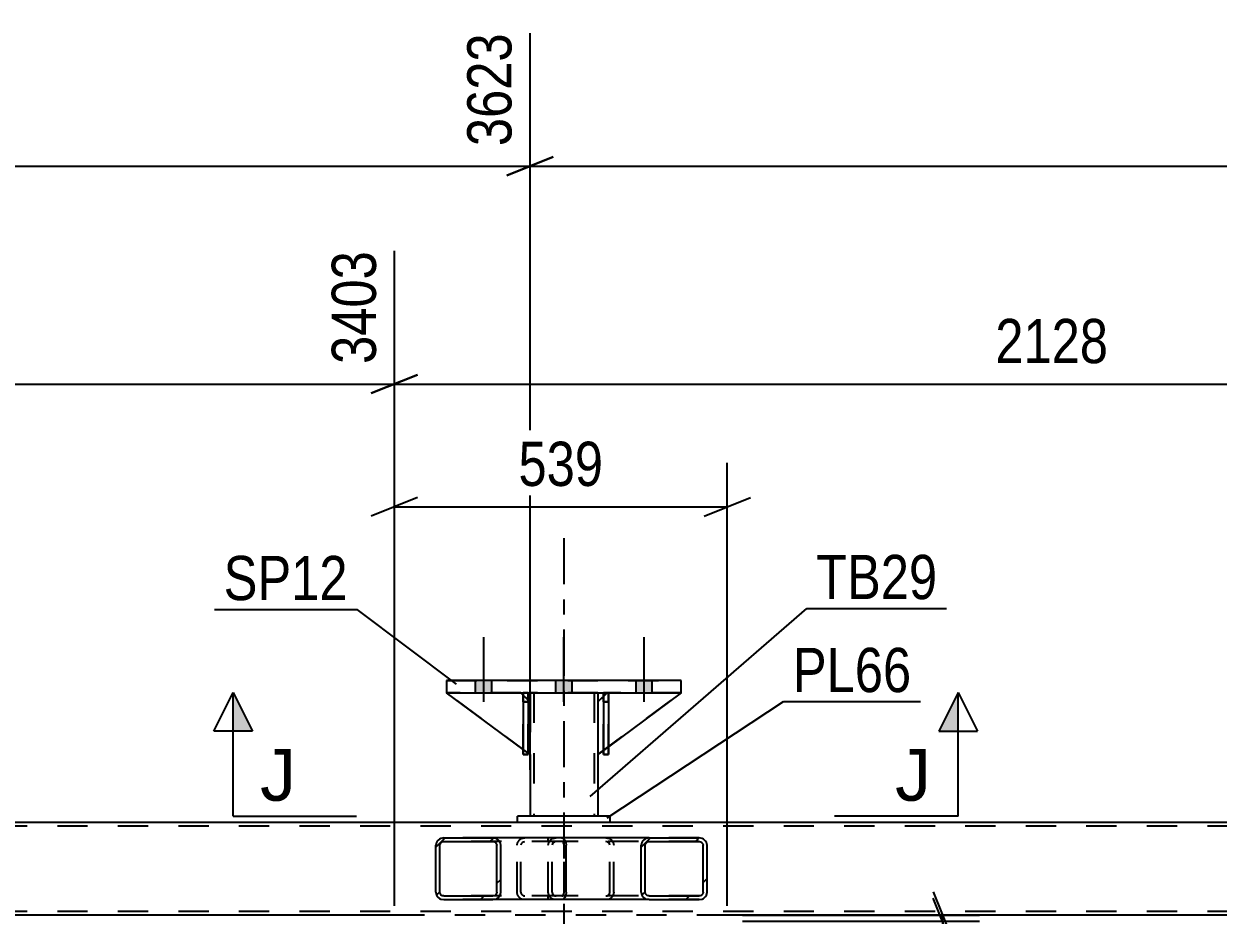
# Model space of a CAD drawing. Header units: millimetres. Extents: x -851 to 338, y -786 to 55.
# Drawn here: x -722.7 to -645.3, y -427.5 to -369.8 of the extents above; entities that cross this region are included whole.
import ezdxf

# ---------------------------------------------------------------- set-up
doc = ezdxf.new("R2010")
doc.units = ezdxf.units.MM
doc.linetypes.add('DXK_LINE_DOT2', pattern=[3.9198, 1.9599, -1.9599])
doc.linetypes.add('DXK_LINE_DOT3', pattern=[5.9187, 2.979, -0.9799, 0.9799, -0.9799])
doc.styles.add('Arial', font='ARIAL.TTF', dxfattribs={"height": 0.2})
doc.styles.add('Arial Narrow', font='ARIALN.TTF', dxfattribs={"height": 0.2})

# ---------------------------------------------------------------- blocks, each defined once
blk = doc.blocks.new('Bolt-232933133-2513 - 2503')
at = {"linetype": 'Continuous'}
for points in [[(-693.405, -413.059), (-692.365, -413.059), (-692.365, -412.259), (-693.405, -412.259)], [(-693.405, -413.059), (-692.365, -413.059), (-692.365, -412.259), (-693.405, -412.259)], [(-693.405, -413.059), (-692.365, -413.059), (-692.365, -412.259), (-693.405, -412.259)], [(-688.205, -413.059), (-687.165, -413.059), (-687.165, -412.259), (-688.205, -412.259)], [(-688.205, -413.059), (-687.165, -413.059), (-687.165, -412.259), (-688.205, -412.259)], [(-683.005, -413.059), (-681.965, -413.059), (-681.965, -412.259), (-683.005, -412.259)], [(-683.005, -413.059), (-681.965, -413.059), (-681.965, -412.259), (-683.005, -412.259)], [(-683.005, -413.059), (-681.965, -413.059), (-681.965, -412.259), (-683.005, -412.259)]]:
    blk.add_hatch(color=1, dxfattribs=at).paths.add_polyline_path(points)
at = {"color": 1, "linetype": 'Continuous'}
for p, q in [((-692.885, -413.659), (-692.885, -409.459)), ((-692.885, -413.659), (-692.885, -409.459)), ((-692.885, -413.659), (-692.885, -409.459)), ((-687.685, -413.659), (-687.685, -409.459)), ((-687.685, -413.659), (-687.685, -409.459)), ((-682.485, -413.659), (-682.485, -409.459)), ((-682.485, -413.659), (-682.485, -409.459)), ((-682.485, -413.659), (-682.485, -409.459)), ((-693.405, -413.059), (-693.405, -412.259)), ((-693.405, -413.059), (-693.405, -412.259)), ((-693.405, -413.059), (-693.405, -412.259)), ((-692.365, -413.059), (-692.365, -412.259)), ((-692.365, -413.059), (-692.365, -412.259)), ((-692.365, -413.059), (-692.365, -412.259)), ((-688.205, -413.059), (-688.205, -412.259)), ((-688.205, -413.059), (-688.205, -412.259)), ((-687.165, -413.059), (-687.165, -412.259)), ((-687.165, -413.059), (-687.165, -412.259)), ((-683.005, -413.059), (-683.005, -412.259)), ((-683.005, -413.059), (-683.005, -412.259)), ((-683.005, -413.059), (-683.005, -412.259)), ((-681.965, -413.059), (-681.965, -412.259)), ((-681.965, -413.059), (-681.965, -412.259)), ((-681.965, -413.059), (-681.965, -412.259))]:
    blk.add_line(p, q, dxfattribs=at)
blk = doc.blocks.new('Part-232933133-2657 - 2503')
at = {"color": 2, "linetype": 'Continuous'}
for p, q in [((-690.011, -413.059), (-690.331, -413.059)), ((-690.331, -413.059), (-690.331, -417.059)), ((-690.011, -413.059), (-690.011, -413.059)), ((-690.011, -413.059), (-690.011, -417.059)), ((-690.011, -417.059), (-690.331, -417.059))]:
    blk.add_line(p, q, dxfattribs=at)
at = {"color": 7, "linetype": 'DXK_LINE_DOT2'}
for p, q in [((-690.331, -413.659), (-690.331, -413.059)), ((-690.011, -413.659), (-690.331, -413.659)), ((-690.331, -413.659), (-690.331, -417.059)), ((-690.011, -413.659), (-690.011, -413.059)), ((-690.011, -413.059), (-690.011, -413.059)), ((-690.011, -417.059), (-690.011, -413.659))]:
    blk.add_line(p, q, dxfattribs=at)
blk = doc.blocks.new('Part-232933133-2654 - 2503')
at = {"color": 2, "linetype": 'Continuous'}
for p, q in [((-685.131, -413.305), (-685.485, -413.659)), ((-685.485, -413.659), (-685.485, -417.059)), ((-680.085, -413.059), (-684.811, -416.56)), ((-685.131, -416.797), (-685.485, -417.059))]:
    blk.add_line(p, q, dxfattribs=at)
at = {"color": 7, "linetype": 'DXK_LINE_DOT2'}
for p, q in [((-684.885, -413.059), (-685.131, -413.305)), ((-680.085, -413.059), (-684.885, -413.059)), ((-684.811, -416.56), (-685.131, -416.797))]:
    blk.add_line(p, q, dxfattribs=at)
blk = doc.blocks.new('Part-232933133-2665 - 2503')
at = {"color": 7, "linetype": 'DXK_LINE_DOT3'}
blk.add_line((-687.685, -403.059), (-687.685, -431.059), dxfattribs=at)
at = {"color": 2, "linetype": 'Continuous'}
for p, q in [((-689.885, -413.059), (-689.885, -413.659)), ((-685.485, -413.059), (-685.485, -413.659)), ((-689.885, -417.059), (-689.885, -421.059)), ((-685.485, -417.059), (-685.485, -421.059))]:
    blk.add_line(p, q, dxfattribs=at)
at = {"color": 7, "linetype": 'DXK_LINE_DOT2'}
for p, q in [((-685.485, -413.059), (-689.885, -413.059)), ((-689.885, -413.659), (-689.885, -417.059)), ((-689.645, -413.059), (-689.645, -421.059)), ((-685.725, -413.059), (-685.725, -421.059)), ((-685.485, -413.659), (-685.485, -417.059)), ((-685.485, -421.059), (-689.885, -421.059))]:
    blk.add_line(p, q, dxfattribs=at)
blk = doc.blocks.new('Part-232933133-2655 - 2503')
at = {"color": 7, "linetype": 'DXK_LINE_DOT2'}
for p, q in [((-684.885, -413.059), (-685.485, -413.659)), ((-685.485, -417.059), (-680.085, -413.059)), ((-685.485, -413.659), (-685.485, -417.059)), ((-680.085, -413.059), (-684.885, -413.059))]:
    blk.add_line(p, q, dxfattribs=at)
blk = doc.blocks.new('Part-232933133-2523 - 2503')
at = {"color": 2, "linetype": 'Continuous'}
for p, q in [((-690.331, -416.728), (-695.285, -413.059)), ((-690.331, -413.213), (-690.485, -413.059)), ((-689.885, -413.659), (-690.011, -413.533)), ((-689.885, -413.659), (-689.885, -413.659)), ((-689.885, -417.059), (-689.885, -413.659)), ((-690.011, -416.965), (-689.885, -417.059)), ((-689.885, -417.059), (-689.885, -417.059))]:
    blk.add_line(p, q, dxfattribs=at)
at = {"color": 7, "linetype": 'DXK_LINE_DOT2'}
for p, q in [((-690.485, -413.059), (-695.285, -413.059)), ((-690.485, -413.059), (-689.885, -413.659)), ((-690.011, -413.533), (-690.331, -413.213)), ((-689.885, -413.659), (-689.885, -417.059)), ((-690.011, -416.965), (-690.331, -416.728))]:
    blk.add_line(p, q, dxfattribs=at)
blk = doc.blocks.new('Part-232933133-2660 - 2503')
at = {"color": 2, "linetype": 'Continuous'}
for p, q in [((-684.685, -421.059), (-690.685, -421.059)), ((-690.685, -421.459), (-690.685, -421.059)), ((-684.685, -421.459), (-690.685, -421.459)), ((-684.685, -421.459), (-684.685, -421.059))]:
    blk.add_line(p, q, dxfattribs=at)
blk = doc.blocks.new('Part-232933133-2551 - 2503')
at = {"color": 7, "linetype": 'DXK_LINE_DOT2'}
for p, q in [((-690.331, -413.659), (-690.331, -413.059)), ((-690.331, -413.059), (-690.331, -413.059)), ((-690.331, -413.059), (-690.331, -417.059)), ((-690.011, -413.059), (-690.331, -413.059)), ((-690.331, -417.059), (-690.331, -413.659)), ((-690.331, -413.659), (-690.011, -413.659)), ((-690.011, -413.659), (-690.011, -413.059)), ((-690.011, -417.059), (-690.011, -413.059)), ((-690.011, -413.659), (-690.011, -417.059)), ((-690.331, -417.059), (-690.011, -417.059))]:
    blk.add_line(p, q, dxfattribs=at)
blk = doc.blocks.new('Part-232933133-2602 - 2503')
at = {"color": 2, "linetype": 'Continuous'}
for p, q in [((-265.003, -421.46), (-791.796, -421.46)), ((-698.662, -427.46), (-762.25, -427.46)), ((-613.527, -427.46), (-677.116, -427.46))]:
    blk.add_line(p, q, dxfattribs=at)
at = {"color": 7, "linetype": 'DXK_LINE_DOT2'}
for p, q in [((-114.884, -421.7), (-791.796, -421.7)), ((-114.884, -427.22), (-791.796, -427.22)), ((-677.116, -427.46), (-698.662, -427.46))]:
    blk.add_line(p, q, dxfattribs=at)
blk = doc.blocks.new('Part-232933133-2652 - 2503')
at = {"color": 2, "linetype": 'Continuous'}
for p, q in [((-680.085, -412.259), (-695.285, -412.259)), ((-695.285, -412.259), (-695.285, -413.059)), ((-680.085, -413.059), (-680.085, -412.259)), ((-695.285, -413.059), (-680.085, -413.059))]:
    blk.add_line(p, q, dxfattribs=at)
at = {"color": 7, "linetype": 'DXK_LINE_DOT2'}
for p, q in [((-695.285, -412.259), (-680.085, -412.259)), ((-695.285, -413.059), (-680.085, -413.059))]:
    blk.add_line(p, q, dxfattribs=at)
blk = doc.blocks.new('Part-232933133-2653 - 2503')
at = {"color": 7, "linetype": 'DXK_LINE_DOT2'}
for p, q in [((-689.885, -417.059), (-695.285, -413.059)), ((-695.285, -413.059), (-690.485, -413.059)), ((-690.485, -413.059), (-689.885, -413.659)), ((-689.885, -413.659), (-690.485, -413.059)), ((-689.885, -413.659), (-689.885, -417.059)), ((-689.885, -413.659), (-689.885, -413.659)), ((-689.885, -413.659), (-689.885, -417.059))]:
    blk.add_line(p, q, dxfattribs=at)
blk = doc.blocks.new('Part-232933133-2656 - 2503')
at = {"color": 2, "linetype": 'Continuous'}
for p, q in [((-684.811, -413.059), (-685.131, -413.059)), ((-685.131, -413.059), (-685.131, -417.059)), ((-684.811, -413.059), (-684.811, -413.059)), ((-684.811, -413.059), (-684.811, -417.059)), ((-684.811, -417.059), (-685.131, -417.059))]:
    blk.add_line(p, q, dxfattribs=at)
at = {"color": 7, "linetype": 'DXK_LINE_DOT2'}
for p, q in [((-685.131, -413.659), (-685.131, -413.059)), ((-684.811, -413.659), (-685.131, -413.659)), ((-685.131, -413.659), (-685.131, -417.059)), ((-684.811, -413.659), (-684.811, -413.059)), ((-684.811, -413.059), (-684.811, -413.059)), ((-684.811, -417.059), (-684.811, -413.659))]:
    blk.add_line(p, q, dxfattribs=at)
blk = doc.blocks.new('Part-232933133-2658 - 2503')
at = {"color": 7, "linetype": 'DXK_LINE_DOT2'}
for p, q in [((-685.132, -413.659), (-685.132, -413.059)), ((-685.132, -413.059), (-685.131, -413.059)), ((-685.131, -413.059), (-685.132, -417.059)), ((-684.811, -413.059), (-685.132, -413.059)), ((-685.132, -417.059), (-685.132, -413.659)), ((-685.132, -413.659), (-684.812, -413.659)), ((-684.812, -413.659), (-684.812, -413.059)), ((-684.812, -417.059), (-684.811, -413.059)), ((-684.812, -413.659), (-684.812, -417.059)), ((-685.132, -417.059), (-684.812, -417.059))]:
    blk.add_line(p, q, dxfattribs=at)
blk = doc.blocks.new('Part-232933133-2907 - 2503')
at = {"linetype": 'Continuous'}
h = blk.add_hatch(dxfattribs=at)
h.set_pattern_fill('', scale=0.7, style=0, pattern_type=0)
h.set_pattern_definition([(45, (-682.6403, -426.1638), (-1.57154, 1.57154), [])])
h.paths.add_polyline_path([(-682.679, -425.98), (-682.64, -426.164), (-682.53, -426.32), (-682.364, -426.424), (-682.168, -426.46), (-678.933, -426.46), (-678.738, -426.424), (-678.572, -426.32), (-678.461, -426.164), (-678.422, -425.98), (-678.422, -422.94), (-678.461, -422.756), (-678.572, -422.601), (-678.738, -422.497), (-678.933, -422.46), (-682.168, -422.46), (-682.364, -422.497), (-682.53, -422.601), (-682.64, -422.756), (-682.679, -422.94)])
h.paths.add_polyline_path([(-682.404, -422.848), (-682.349, -422.77), (-682.266, -422.718), (-682.168, -422.7), (-678.933, -422.7), (-678.836, -422.718), (-678.753, -422.77), (-678.697, -422.848), (-678.678, -422.94), (-678.678, -425.98), (-678.697, -426.072), (-678.753, -426.15), (-678.836, -426.202), (-678.933, -426.22), (-682.168, -426.22), (-682.266, -426.202), (-682.349, -426.15), (-682.404, -426.072), (-682.424, -425.98), (-682.424, -422.94)])
at = {"color": 7, "linetype": 'DXK_LINE_DOT2'}
for p, q in [((-688.711, -422.94), (-688.672, -422.756)), ((-688.711, -425.98), (-688.711, -422.94)), ((-688.436, -422.848), (-688.455, -422.94)), ((-688.455, -425.98), (-688.455, -422.94)), ((-688.38, -422.77), (-688.436, -422.848)), ((-688.395, -422.497), (-688.2, -422.46)), ((-688.298, -422.718), (-688.38, -422.77)), ((-688.2, -422.7), (-688.298, -422.718)), ((-687.813, -422.46), (-688.2, -422.46)), ((-678.933, -422.7), (-688.2, -422.7)), ((-684.965, -422.46), (-684.769, -422.497)), ((-684.867, -422.718), (-684.965, -422.7)), ((-684.784, -422.77), (-684.867, -422.718)), ((-684.729, -422.848), (-684.784, -422.77)), ((-684.709, -422.94), (-684.729, -422.848)), ((-684.709, -425.98), (-684.709, -422.94)), ((-684.493, -422.756), (-684.454, -422.94)), ((-684.454, -425.98), (-684.454, -422.94)), ((-678.933, -422.46), (-682.168, -422.46)), ((-688.672, -426.164), (-688.711, -425.98)), ((-688.455, -425.98), (-688.436, -426.072)), ((-688.436, -426.072), (-688.38, -426.15)), ((-684.784, -426.15), (-684.729, -426.072)), ((-684.729, -426.072), (-684.709, -425.98)), ((-684.454, -425.98), (-684.493, -426.164)), ((-688.2, -426.46), (-688.395, -426.424)), ((-688.38, -426.15), (-688.298, -426.202)), ((-688.298, -426.202), (-688.2, -426.22)), ((-678.933, -426.22), (-688.2, -426.22)), ((-687.813, -426.46), (-688.2, -426.46)), ((-684.965, -426.22), (-684.867, -426.202)), ((-684.769, -426.424), (-684.965, -426.46)), ((-684.867, -426.202), (-684.784, -426.15)), ((-678.933, -426.46), (-682.168, -426.46))]:
    blk.add_line(p, q, dxfattribs=at)
at = {"color": 2, "linetype": 'Continuous'}
for p, q in [((-682.168, -422.46), (-687.813, -422.46)), ((-682.64, -422.756), (-682.679, -422.94)), ((-682.679, -425.98), (-682.679, -422.94)), ((-682.424, -422.94), (-682.404, -422.848)), ((-682.424, -425.98), (-682.424, -422.94)), ((-682.404, -422.848), (-682.349, -422.77)), ((-682.168, -422.46), (-682.364, -422.497)), ((-682.349, -422.77), (-682.266, -422.718)), ((-682.266, -422.718), (-682.168, -422.7)), ((-682.168, -422.46), (-678.933, -422.46)), ((-682.168, -422.7), (-678.933, -422.7)), ((-678.738, -422.497), (-678.933, -422.46)), ((-678.933, -422.7), (-678.836, -422.718)), ((-678.836, -422.718), (-678.753, -422.77)), ((-678.753, -422.77), (-678.697, -422.848)), ((-678.697, -422.848), (-678.678, -422.94)), ((-678.678, -425.98), (-678.678, -422.94)), ((-678.422, -422.94), (-678.461, -422.756)), ((-678.422, -425.98), (-678.422, -422.94)), ((-682.679, -425.98), (-682.64, -426.164)), ((-682.404, -426.072), (-682.424, -425.98)), ((-682.349, -426.15), (-682.404, -426.072)), ((-678.697, -426.072), (-678.753, -426.15)), ((-678.678, -425.98), (-678.697, -426.072)), ((-678.461, -426.164), (-678.422, -425.98)), ((-682.168, -426.46), (-687.813, -426.46)), ((-682.364, -426.424), (-682.168, -426.46)), ((-682.266, -426.202), (-682.349, -426.15)), ((-682.168, -426.22), (-682.266, -426.202)), ((-682.168, -426.22), (-678.933, -426.22)), ((-682.168, -426.46), (-678.933, -426.46)), ((-678.836, -426.202), (-678.933, -426.22)), ((-678.933, -426.46), (-678.738, -426.424)), ((-678.753, -426.15), (-678.836, -426.202))]:
    blk.add_line(p, q, dxfattribs=at)
at = {"color": 7, "linetype": 'DXK_LINE_DOT2'}
for centre, start, end in [((-688.219, -422.961), 110.75832, 155.68004), ((-684.945, -422.961), 24.31996, 69.24168), ((-688.219, -425.959), 204.31996, 249.24168), ((-684.945, -425.959), 290.75832, 335.68004)]:
    blk.add_arc(centre, 0.496, start, end, dxfattribs=at)
at = {"color": 2, "linetype": 'Continuous'}
for centre, start, end in [((-682.188, -422.961), 110.75832, 155.68004), ((-678.914, -422.961), 24.31996, 69.24168), ((-682.188, -425.959), 204.31996, 249.24168), ((-678.914, -425.959), 290.75832, 335.68004)]:
    blk.add_arc(centre, 0.496, start, end, dxfattribs=at)
blk = doc.blocks.new('Part-232933133-2912 - 2503')
at = {"linetype": 'Continuous'}
h = blk.add_hatch(dxfattribs=at)
h.set_pattern_fill('', scale=0.7, style=0, pattern_type=0)
h.set_pattern_definition([(45, (-695.9401, -426.1638), (-1.57154, 1.57154), [])])
h.paths.add_polyline_path([(-695.978, -425.98), (-695.94, -426.164), (-695.831, -426.32), (-695.668, -426.424), (-695.475, -426.46), (-692.286, -426.46), (-692.093, -426.424), (-691.93, -426.32), (-691.82, -426.164), (-691.782, -425.98), (-691.782, -422.94), (-691.82, -422.756), (-691.93, -422.601), (-692.093, -422.497), (-692.286, -422.46), (-695.475, -422.46), (-695.668, -422.497), (-695.831, -422.601), (-695.94, -422.756), (-695.978, -422.94)])
h.paths.add_polyline_path([(-695.708, -422.848), (-695.653, -422.77), (-695.571, -422.718), (-695.475, -422.7), (-692.286, -422.7), (-692.189, -422.718), (-692.108, -422.77), (-692.053, -422.848), (-692.034, -422.94), (-692.034, -425.98), (-692.053, -426.072), (-692.108, -426.15), (-692.189, -426.202), (-692.286, -426.22), (-695.475, -426.22), (-695.571, -426.202), (-695.653, -426.15), (-695.708, -426.072), (-695.727, -425.98), (-695.727, -422.94)])
at = {"color": 2, "linetype": 'Continuous'}
for p, q in [((-695.94, -422.756), (-695.978, -422.94)), ((-695.978, -425.98), (-695.978, -422.94)), ((-695.727, -422.94), (-695.708, -422.848)), ((-695.727, -425.98), (-695.727, -422.94)), ((-695.708, -422.848), (-695.653, -422.77)), ((-695.475, -422.46), (-695.668, -422.497)), ((-695.653, -422.77), (-695.571, -422.718)), ((-695.571, -422.718), (-695.475, -422.7)), ((-695.475, -422.46), (-692.286, -422.46)), ((-695.475, -422.7), (-692.286, -422.7)), ((-687.813, -422.46), (-692.286, -422.46)), ((-692.093, -422.497), (-692.286, -422.46)), ((-692.286, -422.7), (-692.189, -422.718)), ((-692.189, -422.718), (-692.108, -422.77)), ((-692.108, -422.77), (-692.053, -422.848)), ((-692.053, -422.848), (-692.034, -422.94)), ((-692.034, -425.98), (-692.034, -422.94)), ((-691.782, -422.94), (-691.82, -422.756)), ((-691.782, -425.98), (-691.782, -422.94)), ((-687.813, -422.46), (-687.71, -422.497)), ((-687.71, -422.497), (-687.623, -422.601)), ((-687.623, -422.601), (-687.564, -422.756)), ((-687.564, -422.756), (-687.544, -422.94)), ((-687.544, -425.98), (-687.544, -422.94)), ((-695.978, -425.98), (-695.94, -426.164)), ((-695.708, -426.072), (-695.727, -425.98)), ((-695.653, -426.15), (-695.708, -426.072)), ((-692.053, -426.072), (-692.108, -426.15)), ((-692.034, -425.98), (-692.053, -426.072)), ((-691.82, -426.164), (-691.782, -425.98)), ((-687.544, -425.98), (-687.564, -426.164)), ((-695.668, -426.424), (-695.475, -426.46)), ((-695.571, -426.202), (-695.653, -426.15)), ((-695.475, -426.22), (-695.571, -426.202)), ((-695.475, -426.22), (-692.286, -426.22)), ((-695.475, -426.46), (-692.286, -426.46)), ((-692.189, -426.202), (-692.286, -426.22)), ((-692.286, -426.46), (-692.093, -426.424)), ((-687.813, -426.46), (-692.286, -426.46)), ((-692.108, -426.15), (-692.189, -426.202)), ((-687.71, -426.424), (-687.813, -426.46)), ((-687.623, -426.32), (-687.71, -426.424)), ((-687.564, -426.164), (-687.623, -426.32))]:
    blk.add_line(p, q, dxfattribs=at)
at = {"color": 7, "linetype": 'DXK_LINE_DOT2'}
for p, q in [((-692.286, -422.46), (-695.475, -422.46)), ((-687.813, -422.7), (-695.475, -422.7)), ((-690.724, -422.94), (-690.685, -422.756)), ((-690.724, -425.98), (-690.724, -422.94)), ((-690.453, -422.848), (-690.472, -422.94)), ((-690.472, -425.98), (-690.472, -422.94)), ((-690.398, -422.77), (-690.453, -422.848)), ((-690.413, -422.497), (-690.22, -422.46)), ((-690.398, -422.77), (-690.376, -422.756)), ((-690.376, -422.756), (-690.316, -422.718)), ((-690.316, -422.718), (-690.22, -422.7)), ((-688.711, -422.7), (-688.711, -422.46)), ((-687.762, -422.718), (-687.813, -422.7)), ((-687.718, -422.77), (-687.762, -422.718)), ((-687.689, -422.848), (-687.718, -422.77)), ((-687.679, -422.94), (-687.689, -422.848)), ((-687.679, -425.98), (-687.679, -422.94)), ((-690.685, -426.164), (-690.724, -425.98)), ((-690.472, -425.98), (-690.453, -426.072)), ((-690.453, -426.072), (-690.398, -426.15)), ((-687.718, -426.15), (-687.689, -426.072)), ((-687.689, -426.072), (-687.679, -425.98)), ((-687.813, -426.22), (-695.475, -426.22)), ((-692.286, -426.46), (-695.475, -426.46)), ((-690.22, -426.46), (-690.413, -426.424)), ((-690.398, -426.15), (-690.376, -426.164)), ((-690.376, -426.164), (-690.316, -426.202)), ((-690.316, -426.202), (-690.22, -426.22)), ((-688.711, -426.46), (-688.711, -426.22)), ((-687.813, -426.22), (-687.762, -426.202)), ((-687.762, -426.202), (-687.718, -426.15))]:
    blk.add_line(p, q, dxfattribs=at)
at = {"color": 2, "linetype": 'Continuous'}
for centre, start, end in [((-695.49, -422.956), 111.15131, 156.10486), ((-692.271, -422.956), 23.89514, 68.84869), ((-695.49, -425.964), 203.89514, 248.84869), ((-692.271, -425.964), 291.15131, 336.10486)]:
    blk.add_arc(centre, 0.492, start, end, dxfattribs=at)
at = {"color": 7, "linetype": 'DXK_LINE_DOT2'}
for centre, start, end in [((-690.235, -422.956), 111.15132, 156.10486), ((-690.235, -425.964), 203.89514, 248.84868)]:
    blk.add_arc(centre, 0.492, start, end, dxfattribs=at)
blk = doc.blocks.new('StraightDimension-232933133-13952 - 2503')
at = {"color": 7, "linetype": 'Continuous'}
for p, q in [((-689.885, -418.06), (-689.885, -370.355)), ((-691.385, -379.568), (-688.385, -378.368)), ((-803.896, -378.968), (-689.885, -378.968))]:
    blk.add_line(p, q, dxfattribs=at)
at = {"color": 0, "linetype": 'Continuous'}
blk.add_wipeout([(-690.485, -369.755), (-694.685, -369.755), (-694.685, -378.268), (-690.485, -378.268)], dxfattribs=at)
at = {"color": 3, "linetype": 'Continuous', "style": 'Arial Narrow'}
blk.add_text('3623', height=2.8633, rotation=90.00021, dxfattribs=at).set_placement((-691.085, -377.668))
blk = doc.blocks.new('StraightDimension-232933133-13951 - 2503')
at = {"color": 7, "linetype": 'Continuous'}
for p, q in [((-689.885, -418.06), (-689.885, -370.355)), ((-688.385, -378.368), (-691.385, -379.568)), ((-689.885, -378.968), (-519.617, -378.968))]:
    blk.add_line(p, q, dxfattribs=at)
blk = doc.blocks.new('StraightDimension-232933133-34381 - 2503')
at = {"color": 7, "linetype": 'Continuous'}
for p, q in [((-698.662, -426.46), (-698.662, -384.459)), ((-700.162, -393.672), (-697.162, -392.472)), ((-783.796, -393.072), (-698.662, -393.072))]:
    blk.add_line(p, q, dxfattribs=at)
at = {"color": 0, "linetype": 'Continuous'}
blk.add_wipeout([(-699.262, -383.859), (-703.462, -383.859), (-703.462, -392.372), (-699.262, -392.372)], dxfattribs=at)
at = {"color": 3, "linetype": 'Continuous', "style": 'Arial Narrow'}
blk.add_text('3403', height=2.8633, rotation=90.00021, dxfattribs=at).set_placement((-699.862, -391.772))
blk = doc.blocks.new('StraightDimension-232933133-3075 - 2503')
at = {"color": 7, "linetype": 'Continuous'}
for p, q in [((-698.662, -426.86), (-698.662, -398.172)), ((-677.116, -426.86), (-677.116, -398.172)), ((-697.162, -400.422), (-700.162, -401.622)), ((-678.616, -401.622), (-675.616, -400.422)), ((-698.662, -401.022), (-677.116, -401.022))]:
    blk.add_line(p, q, dxfattribs=at)
at = {"color": 0}
blk.add_wipeout([(-684.547, -400.272), (-684.547, -396.072), (-691.231, -396.072), (-691.231, -400.272)], dxfattribs=at)
at = {"color": 3, "style": 'Arial Narrow'}
blk.add_text('539', height=2.8633, dxfattribs=at).set_placement((-690.631, -399.672))
blk = doc.blocks.new('StraightDimension-232933133-3351 - 2503')
at = {"color": 7, "linetype": 'Continuous'}
for p, q in [((-663.765, -425.96), (-662.565, -428.96)), ((-662.565, -429.36), (-663.765, -426.36)), ((-676.116, -427.46), (-660.765, -427.46)), ((-663.165, -427.86), (-663.165, -427.46)), ((-676.116, -427.86), (-660.765, -427.86)), ((-663.165, -427.86), (-663.165, -433.766)), ((-663.165, -427.86), (-663.165, -433.766))]:
    blk.add_line(p, q, dxfattribs=at)
at = {"color": 0}
blk.add_wipeout([(-663.915, -428.385), (-668.115, -428.385), (-668.115, -433.241), (-663.915, -433.241)], dxfattribs=at)
at = {"color": 3, "style": 'Arial Narrow'}
blk.add_text('10', height=2.8633, rotation=90.00021, dxfattribs=at).set_placement((-664.515, -432.641))
blk = doc.blocks.new('StraightDimension-232933133-35907 - 2503')
at = {"color": 7, "linetype": 'Continuous'}
for p, q in [((-613.277, -427.025), (-618.802, -418.625)), ((-618.159, -422.332), (-616.312, -419.681)), ((-649.83, -442.446), (-617.236, -421.006)), ((-645.871, -448.465), (-651.396, -440.065)), ((-648.907, -441.12), (-650.754, -443.772))]:
    blk.add_line(p, q, dxfattribs=at)
at = {"color": 0}
blk.add_wipeout([(-631.153, -429.263), (-633.461, -425.754), (-639.045, -429.427), (-636.737, -432.936)], dxfattribs=at)
at = {"color": 3, "style": 'Arial Narrow'}
blk.add_text('975', height=2.8633, rotation=33.33468, dxfattribs=at).set_placement((-636.566, -432.105))
blk = doc.blocks.new('StraightDimension-232933133-34380 - 2503')
at = {"color": 7, "linetype": 'Continuous'}
for p, q in [((-698.662, -426.46), (-698.662, -384.459)), ((-697.162, -392.472), (-700.162, -393.672)), ((-698.662, -393.072), (-613.527, -393.072))]:
    blk.add_line(p, q, dxfattribs=at)
at = {"color": 0}
blk.add_wipeout([(-651.838, -392.322), (-651.838, -388.122), (-660.351, -388.122), (-660.351, -392.322)], dxfattribs=at)
at = {"color": 3, "style": 'Arial Narrow'}
blk.add_text('2128', height=2.8633, dxfattribs=at).set_placement((-659.751, -391.722))
blk = doc.blocks.new('Mark-232933133-34976 - 2503')
at = {"color": 30, "linetype": 'Continuous'}
for p, q in [((-684.888, -421.151), (-673.461, -413.62)), ((-673.461, -413.62), (-664.586, -413.62))]:
    blk.add_line(p, q, dxfattribs=at)
at = {"color": 0}
blk.add_wipeout([(-665.186, -413.02), (-665.186, -410.02), (-672.861, -410.02), (-672.861, -413.02)], dxfattribs=at)
blk.add_wipeout([(-665.186, -413.02), (-665.186, -410.02), (-672.861, -410.02), (-672.861, -413.02)], dxfattribs=at)
at = {"color": 3, "style": 'Arial Narrow'}
blk.add_text('PL66', height=2.8633, dxfattribs=at).set_placement((-672.861, -413.02))
blk = doc.blocks.new('Mark-232933133-2648 - 2503')
at = {"color": 30, "linetype": 'Continuous'}
for p in [(-710.325, -407.668), (-694.65, -412.517)]:
    blk.add_line(p, (-701.085, -407.668), dxfattribs=at)
at = {"color": 0}
blk.add_wipeout([(-701.685, -407.068), (-701.685, -404.068), (-709.725, -404.068), (-709.725, -407.068)], dxfattribs=at)
blk.add_wipeout([(-701.685, -407.068), (-701.685, -404.068), (-709.725, -404.068), (-709.725, -407.068)], dxfattribs=at)
at = {"color": 3, "style": 'Arial Narrow'}
blk.add_text('SP12', height=2.8633, dxfattribs=at).set_placement((-709.725, -407.068))
blk = doc.blocks.new('Mark-232933133-2661 - 2503')
at = {"color": 30, "linetype": 'Continuous'}
for p, q in [((-685.984, -419.772), (-671.959, -407.599)), ((-671.959, -407.599), (-662.904, -407.599))]:
    blk.add_line(p, q, dxfattribs=at)
at = {"color": 0}
blk.add_wipeout([(-663.504, -406.999), (-663.504, -403.999), (-671.359, -403.999), (-671.359, -406.999)], dxfattribs=at)
blk.add_wipeout([(-663.504, -406.999), (-663.504, -403.999), (-671.359, -403.999), (-671.359, -406.999)], dxfattribs=at)
at = {"color": 3, "style": 'Arial Narrow'}
blk.add_text('TB29', height=2.8633, dxfattribs=at).set_placement((-671.359, -406.999))
blk = doc.blocks.new('SectionMark-232933133-4714 - 2503')
at = {"linetype": 'Continuous'}
for points in [[(-707.866, -415.555), (-709.116, -415.555), (-709.116, -413.055)], [(-662.16, -415.555), (-663.41, -415.555), (-662.16, -413.055)]]:
    blk.add_hatch(color=6, dxfattribs=at).paths.add_polyline_path(points)
at = {"color": 6, "linetype": 'Continuous'}
for p, q in [((-710.366, -415.555), (-709.116, -413.055)), ((-709.116, -421.055), (-709.116, -413.055)), ((-709.116, -413.055), (-707.866, -415.555)), ((-662.16, -413.055), (-663.41, -415.555)), ((-662.16, -421.055), (-662.16, -413.055)), ((-662.16, -413.055), (-660.91, -415.555)), ((-707.866, -415.555), (-710.366, -415.555)), ((-663.41, -415.555), (-660.91, -415.555)), ((-709.116, -421.055), (-701.116, -421.055)), ((-662.16, -421.055), (-670.16, -421.055))]:
    blk.add_line(p, q, dxfattribs=at)
at = {"color": 0, "linetype": 'Continuous'}
for points in [[(-705.032, -420.055), (-705.032, -416.555), (-707.366, -416.555), (-707.366, -420.055)], [(-663.91, -420.055), (-663.91, -416.555), (-666.244, -416.555), (-666.244, -420.055)]]:
    blk.add_wipeout(points, dxfattribs=at)
at = {"color": 3, "linetype": 'Continuous', "style": 'Arial'}
for p in [(-707.366, -420.055), (-666.244, -420.055)]:
    blk.add_text('J', height=3.343, dxfattribs=at).set_placement(p)

msp = doc.modelspace()

# ---------------------------------------------------------------- block references
for name in ['Part-232933133-2665 - 2503', 'Bolt-232933133-2513 - 2503', 'Part-232933133-2652 - 2503', 'Part-232933133-2523 - 2503', 'Part-232933133-2653 - 2503', 'Part-232933133-2657 - 2503', 'Part-232933133-2551 - 2503', 'Part-232933133-2654 - 2503', 'Part-232933133-2655 - 2503', 'Part-232933133-2658 - 2503', 'Part-232933133-2656 - 2503', 'Part-232933133-2602 - 2503', 'Part-232933133-2660 - 2503', 'Part-232933133-2912 - 2503', 'Part-232933133-2907 - 2503']:
    msp.add_blockref(name, (0, 0))

# ---------------------------------------------------------------- next in the draw order: block references
for name in ['StraightDimension-232933133-13952 - 2503', 'StraightDimension-232933133-35907 - 2503']:
    msp.add_blockref(name, (0, 0))

# ---------------------------------------------------------------- next in the draw order: block references
for name in ['StraightDimension-232933133-13951 - 2503', 'StraightDimension-232933133-34381 - 2503']:
    msp.add_blockref(name, (0, 0))

# ---------------------------------------------------------------- next in the draw order: block references
msp.add_blockref('StraightDimension-232933133-3075 - 2503', (0, 0))

# ---------------------------------------------------------------- next in the draw order: block references
msp.add_blockref('StraightDimension-232933133-3351 - 2503', (0, 0))

# ---------------------------------------------------------------- next in the draw order: block references
msp.add_blockref('StraightDimension-232933133-34380 - 2503', (0, 0))

# ---------------------------------------------------------------- next in the draw order: block references
for name in ['Mark-232933133-2648 - 2503', 'Mark-232933133-34976 - 2503']:
    msp.add_blockref(name, (0, 0))

# ---------------------------------------------------------------- next in the draw order: block references
msp.add_blockref('Mark-232933133-2661 - 2503', (0, 0))

# ---------------------------------------------------------------- next in the draw order: block references
msp.add_blockref('SectionMark-232933133-4714 - 2503', (0, 0))

doc.saveas('drawing.dxf')
